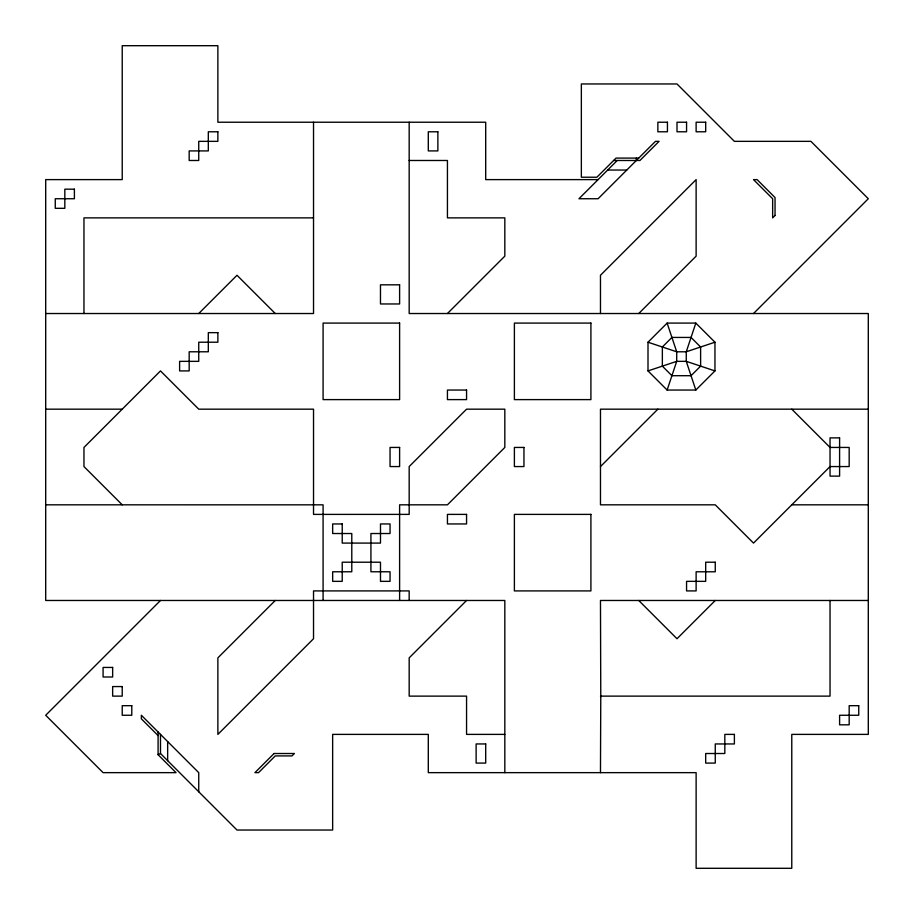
<?xml version="1.0" encoding="UTF-8"?>
<svg xmlns="http://www.w3.org/2000/svg" width="914" height="914" viewBox="0 0 914 914"><rect width="100%" height="100%" fill="white"/><g stroke="black" fill="none" stroke-linecap="round" stroke-linejoin="round"><path stroke-width="1.37" d="M667.129 390.05L676.703 361.35L676.703 351.787L667.129 323.088L695.828 323.088L714.954 342.213L714.954 370.913L695.828 390.05L667.129 390.05L648.003 370.913L648.003 342.213L667.129 323.088M695.828 323.088L686.265 351.787L686.265 361.35L695.828 390.05M198.738 313.525L237 275.263L275.263 313.525M160.487 600.475L45.7 715.262L103.088 772.65L176.025 772.65L158.088 754.713L158.088 732M447.437 313.525L504.825 256.137L504.825 217.875L447.437 217.875L447.437 160.487L409.175 160.487M617.213 160.487L578.95 198.738L598.087 198.738L655.475 141.35L659.063 141.35L639.937 160.487L613.625 160.487M275.263 600.475L217.875 657.863L217.875 734.388L313.525 638.737L313.525 590.912L409.175 590.912L409.175 600.475M638.737 313.525L696.125 256.137L696.125 179.612L600.475 275.263L600.475 313.525M466.563 600.475L409.175 657.863L409.175 696.125L466.563 696.125L466.563 734.388L504.825 734.388M600.475 466.563L657.863 409.175M753.513 313.525L868.3 198.738L810.912 141.35L734.388 141.35L677 83.962L581.35 83.962L581.35 177.225L596.888 177.225L616.025 158.088L638.737 158.088M715.262 600.475L677 638.737L638.737 600.475M600.475 772.65L600.772 696.125M158.088 754.713L160.487 753.513L160.487 734.388M714.954 342.213L686.265 351.787L676.703 351.787L648.003 342.213M648.003 370.913L676.703 361.35L686.265 361.35L714.954 370.913M607.65 170.05L626.776 170.05M598.087 179.612L485.7 179.612L485.7 122.225L217.875 122.225L217.875 45.7L122.225 45.7L122.225 179.612L45.7 179.612L45.7 600.475L504.825 600.475L504.825 772.65M313.525 217.875L83.962 217.875L83.962 313.525M45.7 313.525L313.525 313.525L313.525 122.225M45.7 409.175L122.225 409.175M868.3 409.175L600.475 409.175L600.475 504.825L715.262 504.825L753.513 543.087L830.038 466.563L849.175 466.563L849.175 447.437L830.038 447.437L791.775 409.175M45.7 504.825L323.088 504.836L323.088 600.475M791.775 504.825L868.3 504.825M868.3 600.475L600.475 600.475L600.772 696.765M600.475 696.125L830.038 696.125L830.038 600.475M122.225 504.825L83.962 466.563L83.962 447.437L160.487 370.913L198.738 409.175L313.525 409.175L313.525 514.399L409.175 514.388L409.175 466.563L466.563 409.175L504.825 409.175L504.825 447.437L447.437 504.825L399.612 504.825L399.612 600.475M158.088 735.587L141.35 718.85L141.35 715.262L198.738 772.65L198.738 791.775M160.487 753.513L237 830.038L332.65 830.038L332.65 734.388L428.3 734.388L428.3 772.65L696.125 772.65L696.125 868.3L791.775 868.3L791.775 734.388L868.3 734.388L868.3 313.525L409.175 313.525L409.175 122.225M636.35 158.088L636.35 160.487M167.65 741.562L167.65 760.688M775.038 215.476L772.65 217.875L772.65 198.738L753.513 179.612L757.1 179.612L775.038 197.55L775.038 215.476M671.916 337.437L662.353 347L662.353 366.137L671.916 375.7L691.041 375.7L700.615 366.137L700.615 347L691.041 337.437L671.916 337.437M274.063 753.513L254.937 772.65L258.525 772.65L275.263 755.912L292 755.912L294.388 753.513L274.063 753.513M667.437 122.225L657.863 122.225L657.863 131.787L667.437 131.787L667.437 122.225M686.563 122.225L677 122.225L677 131.787L686.563 131.787L686.563 122.225M705.688 122.225L696.125 122.225L696.125 131.787L705.688 131.787L705.688 122.225M217.875 131.787L208.312 131.787L208.312 150.913L189.175 150.913L189.175 160.487L198.738 160.487L198.738 141.35L217.875 141.35L217.875 131.787M437.875 131.787L428.3 131.787L428.3 150.913L437.875 150.913L437.875 131.787M74.4 189.175L64.825 189.175L64.825 208.312L55.263 208.312L55.263 198.738L74.4 198.738L74.4 189.175M399.612 284.825L380.475 284.825L380.475 303.962L399.612 303.962L399.612 284.825M399.612 323.088L323.088 323.088L323.088 399.612L399.612 399.612L399.612 323.088M590.912 323.088L514.388 323.088L514.388 399.612L590.912 399.612L590.912 323.088M217.875 332.65L208.312 332.65L208.312 351.787L189.175 351.787L189.175 370.913L179.612 370.913L179.612 361.35L198.738 361.35L198.738 342.213L217.875 342.213L217.875 332.65M466.563 390.05L447.437 390.05L447.437 399.612L466.563 399.612L466.563 390.05M839.6 437.875L830.038 437.875L830.038 476.125L839.6 476.125L839.6 437.875M399.612 447.437L390.05 447.437L390.05 466.563L399.612 466.563L399.612 447.437M523.951 447.437L514.388 447.437L514.388 466.563L523.951 466.563L523.951 447.437M466.563 514.388L447.437 514.388L447.437 523.951L466.563 523.951L466.563 514.388M590.912 514.388L514.388 514.388L514.388 590.912L590.912 590.912L590.912 514.388M342.224 523.951L332.662 523.951L332.662 533.525L351.787 533.525L351.787 571.776L332.662 571.776L332.662 581.35L342.224 581.35L342.224 562.213L380.487 562.213L380.487 581.35L390.05 581.35L390.05 571.776L370.924 571.776L370.924 533.525L390.05 533.525L390.05 523.951L380.487 523.951L380.487 543.087L342.224 543.087L342.224 523.951M715.262 562.213L705.688 562.213L705.688 581.35L686.563 581.35L686.563 590.912L696.125 590.912L696.125 571.787L715.262 571.787L715.262 562.213M112.65 667.437L103.088 667.437L103.088 677L112.65 677L112.65 667.437M122.225 686.563L112.65 686.563L112.65 696.125L122.225 696.125L122.225 686.563M131.787 705.688L122.225 705.688L122.225 715.262L131.787 715.262L131.787 705.688M858.737 705.688L849.175 705.688L849.175 724.825L839.6 724.825L839.6 715.262L858.737 715.262L858.737 705.688M734.388 734.388L724.825 734.388L724.825 753.513L705.688 753.513L705.688 763.087L715.262 763.087L715.262 743.95L734.388 743.95L734.388 734.388M485.7 743.95L476.125 743.95L476.125 763.087L485.7 763.087L485.7 743.95"/></g></svg>
